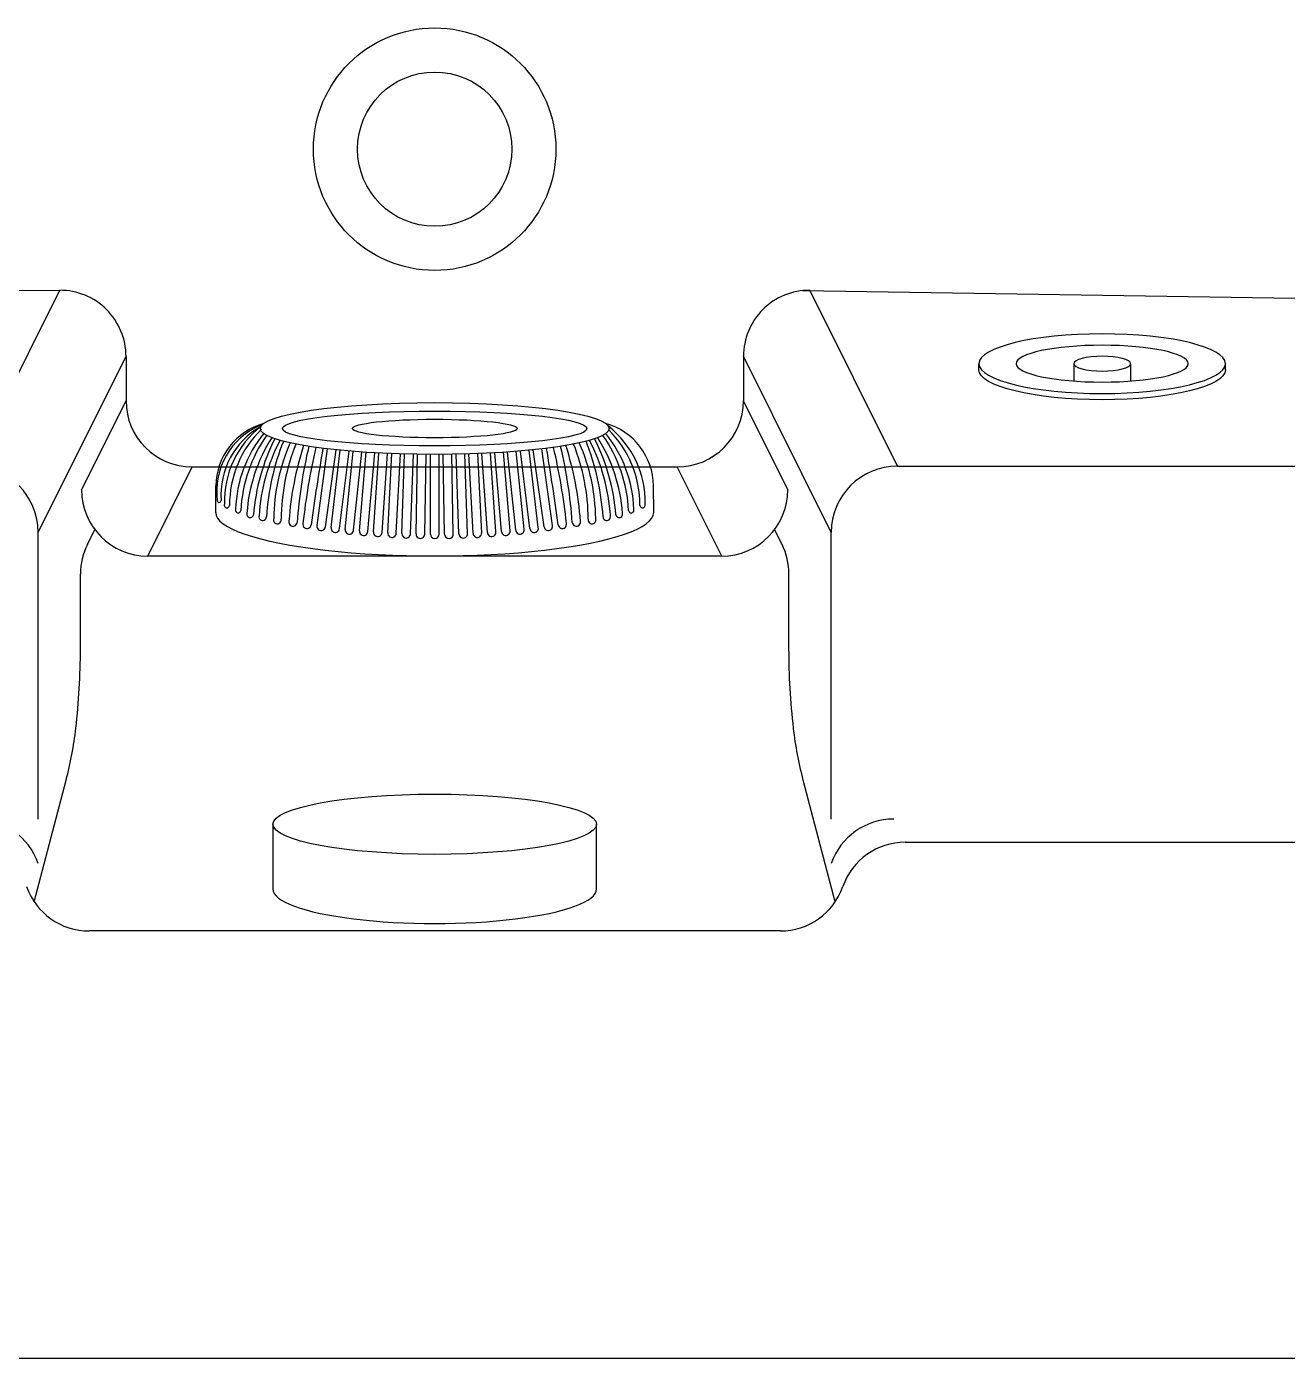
# Model space of a CAD drawing. Header units: millimetres. Extents: x -1256.2 to -1254.79, y 2243.37 to 2244.27.
# Drawn here: x -1255.3689 to -1255.0796, y 2243.3661 to 2243.6716 of the extents above; entities that cross this region are included whole.
import ezdxf

# ---------------------------------------------------------------- set-up
doc = ezdxf.new("R2010")
doc.units = ezdxf.units.MM
doc.header["$LTSCALE"] = 10
for name, color, linetype in [('CONTOR05', 7, 'Continuous'), ('jacuzzi', 1, 'Continuous'), ('LCOTA02', 1, 'Continuous')]:
    doc.layers.add(name, color=color, linetype=linetype)

# ---------------------------------------------------------------- blocks, each defined once
blk = doc.blocks.new('A$C37FA7AEC')
at = {"layer": 'LCOTA02'}
for p, q in [((1.013770229552563, 4.714002477852546), (1.225618161936239, 4.714002477852546)), ((1.225618161936239, 2.900924137785466), (0.6328355927050211, 2.900924137785466)), ((1.225618161936239, 1.813078086553048), (0.6328355927051064, 1.813078086553048)), ((1.013770229552563, -2.535140311010764e-07), (1.225618161936438, -2.535140311010764e-07))]:
    blk.add_line(p, q, dxfattribs=at)
for centre, major_axis, ratio, start_param, end_param in [((1.013770229552563, 2.357001112169257), (0, 2.357001365683277), 0.4319527517569433, 6.283185307179586, 9.42477796076938), ((1.225618161936239, 2.357001112169257), (0, -0.543923025616249), 0.4618882339361123, -3.141592653589793, 3.141592653589793)]:
    blk.add_ellipse(centre, major_axis=major_axis, ratio=ratio, start_param=start_param, end_param=end_param, dxfattribs=at)
for major_axis, ratio in [((0, 2.357001365683277), 0.4319527517569434), ((0, 1.645716594742564), 0.3816444813108654)]:
    blk.add_ellipse((1.225618161936239, 2.357001112169257), major_axis=major_axis, ratio=ratio, dxfattribs=at)
blk = doc.blocks.new('A$C6134645C')
at = {"layer": 'CONTOR05', "rotation": 179.9999999999999}
blk.add_blockref('A$C37FA7AEC', (2.242578225377514, 4.714002330290754), dxfattribs=at)

msp = doc.modelspace()

# ---------------------------------------------------------------- linework, layer by layer
at = {"layer": 'jacuzzi'}
for p, q in [((-1255.889851727814, 2243.609087571116), (-1255.361322784369, 2243.611161447805)), ((-1255.381424333184, 2243.570794172629), (-1255.361296096411, 2243.61116151813)), ((-1255.190866457433, 2243.61107212819), (-1255.059274090533, 2243.609087571116)), ((-1255.169066349697, 2243.570794172629), (-1255.18919458647, 2243.61116151813)), ((-1255.366243610292, 2243.555613449737), (-1255.346088714934, 2243.596034259252)), ((-1255.346088714934, 2243.595980818646), (-1255.346088714934, 2243.585810462682)), ((-1255.184247072588, 2243.555613449737), (-1255.204401967946, 2243.596034259252)), ((-1255.204401967946, 2243.595980818646), (-1255.204401967946, 2243.585810462682)), ((-1255.35628413503, 2243.565363463268), (-1255.346088714934, 2243.585810462682)), ((-1255.194206547851, 2243.565363463268), (-1255.204401967946, 2243.585810462682)), ((-1255.302253454625, 2243.557160873407), (-1255.299857686472, 2243.574760918847)), ((-1255.300342918487, 2243.556882527205), (-1255.297860767964, 2243.574543945886)), ((-1255.299022121243, 2243.556716546507), (-1255.29691169174, 2243.5744502946)), ((-1255.297097028939, 2243.55647280782), (-1255.294911681934, 2243.5742710309)), ((-1255.295783526958, 2243.556328856348), (-1255.293961968314, 2243.574193926202)), ((-1255.254707229194, 2243.556328856348), (-1255.256528709911, 2243.574193161934)), ((-1255.253393727212, 2243.55647280782), (-1255.255578974371, 2243.574270217713)), ((-1255.251468634909, 2243.556716546507), (-1255.253578954085, 2243.574449367541)), ((-1255.250147837664, 2243.556882527205), (-1255.252629849988, 2243.574542962549)), ((-1255.248237301526, 2243.557160873407), (-1255.250632917473, 2243.574759800697)), ((-1255.293844483167, 2243.556119799421), (-1255.291960251752, 2243.574047063817)), ((-1255.292538661323, 2243.555997921023), (-1255.291010186371, 2243.573984398891)), ((-1255.290586271926, 2243.555823609538), (-1255.289007741796, 2243.573866291489)), ((-1255.289288515802, 2243.555723841339), (-1255.288057353896, 2243.573816596109)), ((-1255.287323387701, 2243.555584328392), (-1255.286054890663, 2243.573724681187)), ((-1255.286034083467, 2243.555506700784), (-1255.28510405485, 2243.573686923179)), ((-1255.284056824398, 2243.555402028871), (-1255.283102092597, 2243.57361939687)), ((-1255.282776358696, 2243.5553465655), (-1255.282150594728, 2243.573592866087)), ((-1255.280787577042, 2243.555276766507), (-1255.280149514331, 2243.573548491904)), ((-1255.279516336869, 2243.555243484267), (-1255.279197096891, 2243.573532730372)), ((-1255.277516641479, 2243.555208579454), (-1255.277197176329, 2243.573510725629)), ((-1255.276245014067, 2243.555197488483), (-1255.276245014067, 2243.573505491335)), ((-1255.274245742084, 2243.555197488483), (-1255.274245742084, 2243.57350545496)), ((-1255.272974114672, 2243.555208579454), (-1255.273293578582, 2243.573510654554)), ((-1255.270974419282, 2243.555243484267), (-1255.271293656739, 2243.573532585952)), ((-1255.269703179109, 2243.555276766507), (-1255.270341235547, 2243.573548312266)), ((-1255.267714397455, 2243.5553465655), (-1255.268340152685, 2243.573592611297)), ((-1255.266433931753, 2243.555402028871), (-1255.267388648303, 2243.573619105843)), ((-1255.264456672684, 2243.555506700784), (-1255.265386682408, 2243.57368655385)), ((-1255.26316736845, 2243.555584328392), (-1255.264435837012, 2243.573724273962)), ((-1255.261202240349, 2243.555723841339), (-1255.262433368892, 2243.573816105804)), ((-1255.259904484225, 2243.555823609538), (-1255.261482967928, 2243.57386576083)), ((-1255.257952094828, 2243.555997921023), (-1255.25948051704, 2243.573983778267)), ((-1255.256646272984, 2243.556119799421), (-1255.258530434557, 2243.574046399316)), ((-1255.341103412138, 2243.550182740376), (-1255.330907992043, 2243.570629739791)), ((-1255.330907992043, 2243.570629739791), (-1255.219582690838, 2243.570629739791)), ((-1255.209387270743, 2243.550182740376), (-1255.219582690838, 2243.570629739791)), ((-1255.169066349697, 2243.570794172629), (-1255.059274090533, 2243.570794172629)), ((-1255.325495414711, 2243.56015978004), (-1255.325441911174, 2243.566290678072)), ((-1255.325495341443, 2243.56015978004), (-1255.325441837906, 2243.566290678072)), ((-1255.22499534144, 2243.56015978004), (-1255.225048844977, 2243.566290678072)), ((-1255.354952483685, 2243.552853378174), (-1255.353252998208, 2243.556261710368)), ((-1255.195538199196, 2243.552853378174), (-1255.197237684673, 2243.556261710368)), ((-1255.366243610292, 2243.489830317207), (-1255.366243610292, 2243.555613449737)), ((-1255.184247072588, 2243.489830317207), (-1255.184247072588, 2243.555613449737)), ((-1255.209387270743, 2243.550182740376), (-1255.341103412138, 2243.550182740376)), ((-1255.35654760636, 2243.528912301996), (-1255.35654760636, 2243.546079471302)), ((-1255.193943076521, 2243.528912301996), (-1255.193943076521, 2243.546079471302)), ((-1255.367143906805, 2243.470843779751), (-1255.359830122518, 2243.498753595235)), ((-1255.183346776076, 2243.470843779751), (-1255.190660560363, 2243.498753595235)), ((-1255.312380736197, 2243.488656774726), (-1255.312380736197, 2243.47379136766)), ((-1255.238109946682, 2243.47379136766), (-1255.238109946682, 2243.488656774726)), ((-1255.167263002496, 2243.484511789639), (-1255.059274090533, 2243.484511789639)), ((-1255.195927222849, 2243.464159332897), (-1255.354563460031, 2243.464159332897))]:
    msp.add_line(p, q, dxfattribs=at)
at = {"layer": 'jacuzzi', "color": 3}
msp.add_lwpolyline([(-1256.19024534144, 2243.953846397661), (-1256.19024534144, 2244.250921428194, -0.414213562373095), (-1256.175064618549, 2244.266102151085), (-1254.805426064332, 2244.266102151085, -0.4142135623730951), (-1254.79024534144, 2244.250921428194), (-1254.79024534144, 2243.381282873977, -0.414213562373095), (-1254.805426064332, 2243.366102151085), (-1256.175064618549, 2243.366102151085, -0.4142135623730951), (-1256.19024534144, 2243.381282873977), (-1256.19024534144, 2243.753846397662)], format="xyb", dxfattribs=at)
at = {"layer": 'jacuzzi'}
for points in [[(-1255.359830122518, 2243.498753595235, 0.03541451930859361), (-1255.357595196402, 2243.510663964472, 0.02868010163044734), (-1255.35654760636, 2243.528912301996)], [(-1255.190660560363, 2243.498753595235, -0.03541451930859361), (-1255.192895486478, 2243.510663964472, -0.02868010163044733), (-1255.193943076521, 2243.528912301996)]]:
    msp.add_lwpolyline(points, format="xyb", dxfattribs=at)
for radius in [0.02782307853162585, 0.01770259660391525]:
    msp.add_circle((-1255.27524534144, 2243.643533354249), radius, dxfattribs=at)
for centre, radius, start, end in [((-1255.361269437826, 2243.595980818646), 0.01518072289156591, 0, 90.20134337971697), ((-1255.189221245055, 2243.595980818646), 0.01518072289156591, 89.79865662028305, 180), ((-1255.330907992043, 2243.585810462682), 0.01518072289156591, 180, 270), ((-1255.219582690838, 2243.585810462682), 0.01518072289156591, 270, 0), ((-1255.31044240906, 2243.56615978004), 0.01500000000032742, 105.4908648961935, 179.5000000000494), ((-1255.240048273823, 2243.56615978004), 0.01500000000032742, 0.4999999999506282, 74.44718064560772), ((-1255.308747771036, 2243.565008875928), 0.01653390513466186, 113.122002969681, 187.413725998785), ((-1255.306206600608, 2243.564157626566), 0.0181087489387193, 119.4272999454003, 183.952226590555), ((-1255.30169041646, 2243.562720454857), 0.0218351074593168, 127.8314211297682, 181.6455678360673), ((-1255.298009272456, 2243.561886663804), 0.02432685467534938, 134.3309302417263, 180.2321146441219), ((-1255.292122534322, 2243.560093693078), 0.02882365654880942, 140.6805415465933, 178.3251829663248), ((-1255.286592040944, 2243.558881077905), 0.0332073746069299, 145.1074632052449, 176.9796301213366), ((-1255.281377081986, 2243.557453857202), 0.03705488069114712, 147.5492120801564, 176.0417793956656), ((-1255.269113674165, 2243.557453857202), 0.03705488069114712, 3.958220604334381, 32.44515759292306), ((-1255.263898715207, 2243.558881077905), 0.0332073746069299, 3.020369878663407, 34.88441217495921), ((-1255.25836822183, 2243.560093693078), 0.02882365654880942, 1.674817033675196, 39.12625860987878), ((-1255.248800339691, 2243.562720454857), 0.0218351074593168, 358.3544321639326, 52.1082005268092), ((-1255.252481483695, 2243.561886663804), 0.02432685467534938, 359.7678853558781, 45.07390580426625), ((-1255.269839868165, 2243.555842380702), 0.04715344641711428, 153.2328289315989, 175.4084404788585), ((-1255.272977384725, 2243.556891853923), 0.04265756712197107, 152.3197780330984, 176.6528285841971), ((-1255.255943456914, 2243.555241831447), 0.0580684000936524, 158.5280271172601, 176.0921888251513), ((-1255.268223217213, 2243.558339870357), 0.04396845722029497, 156.1373309965003, 179.4440408260699), ((-1255.263132295093, 2243.558335771031), 0.04735528248353809, 158.2862808776919, 179.6439510001054), ((-1255.23442272818, 2243.552875463998), 0.07445963970936431, 162.2850864694206, 175.884770506538), ((-1255.196413829644, 2243.549968827503), 0.1106794442151532, 166.7499772534816, 175.9054715149409), ((-1255.160693812707, 2243.542116372204), 0.1456148870233148, 166.9086238294881, 173.8716269542639), ((-1254.847132082531, 2243.496675898819), 0.4604638618283322, 170.2207905784183, 172.4284140610978), ((-1255.70335867362, 2243.496675898819), 0.4604638618283322, 7.571585938902247, 9.779059000542997), ((-1255.389796943444, 2243.542116372204), 0.1456148870233148, 6.12837304573611, 13.09084515270607), ((-1255.354076926507, 2243.549968827503), 0.1106794442151532, 4.094528485059083, 13.2492424509929), ((-1255.316068027971, 2243.552875463998), 0.07445963970936431, 4.115229493462019, 17.71363893661247), ((-1255.287358461058, 2243.558335771031), 0.04735528248353809, 0.3560489998945995, 21.71139901182245), ((-1255.282267538938, 2243.558339870357), 0.04396845722029497, 0.5559591739300714, 23.85986118290664), ((-1255.294547299237, 2243.555241831447), 0.0580684000936524, 3.907811174848709, 21.46952141083707), ((-1255.277513371426, 2243.556891853923), 0.04265756712197107, 3.347171415802896, 27.67652213002317), ((-1255.280650887987, 2243.555842380702), 0.04715344641711428, 4.591559521141505, 26.76327805329363), ((-1255.381424333184, 2243.555613449737), 0.01518072289156591, 0, 90), ((-1255.169066349697, 2243.555613449737), 0.01518072289156591, 90, 180), ((-1255.341103412138, 2243.565363463268), 0.01518072289156591, 180, 270), ((-1255.209387270743, 2243.565363463268), 0.01518072289156591, 270, 0), ((-1255.32470875009, 2243.562914974947), 0.0004365000652234804, 185.1947203688359, 359.2796083851949), ((-1255.322945454057, 2243.561866405689), 0.0006145343938398975, 158.3204289771001, 352.680435149096), ((-1255.227545302094, 2243.561866405689), 0.0006145343938398975, 187.3195648509039, 21.67957102289987), ((-1255.320362812579, 2243.560709100966), 0.0006145343938398975, 158.3204289771001, 352.680435149096), ((-1255.317599960392, 2243.559787089162), 0.0007768011670771943, 163.191464957663, 347.3604775754026), ((-1255.31473011526, 2243.559193337102), 0.0008532880738450881, 167.1948887387956, 0.3982921286014561), ((-1255.235760640892, 2243.559193337102), 0.0008532880738450881, 179.6017078713986, 12.80511126120442), ((-1255.23289079576, 2243.559787089162), 0.0007768011670771943, 192.6395224245974, 16.80853504233701), ((-1255.230127943573, 2243.560709100966), 0.0006145343938398975, 187.3195648509039, 21.67957102289987), ((-1255.311356824713, 2243.55846502046), 0.0008856716741277392, 160.0987201930237, 10.73855023575417), ((-1255.307759979393, 2243.557994381902), 0.0009571134572794578, 166.4345340145755, 352.6285265084068), ((-1255.304536256864, 2243.557460404676), 0.0009615884892832001, 167.9164389198554, 353.3370350518701), ((-1255.301303857045, 2243.55698277873), 0.0009661538587535761, 169.3777141546572, 354.044067707199), ((-1255.298063758762, 2243.55656163377), 0.0009708020395151741, 170.8179506742043, 354.7502375734864), ((-1255.29481694247, 2243.556197082852), 0.0009755254099283022, 172.2367823453364, 355.456131277515), ((-1255.291564389997, 2243.555889222395), 0.0009803162792688452, 173.6338856361643, 356.1623077017774), ((-1255.258926366154, 2243.555889222395), 0.0009803162792688452, 183.8376922982226, 6.36611436383572), ((-1255.255673813681, 2243.556197082852), 0.0009755254099283022, 184.543868722485, 7.763217654663573), ((-1255.252426997389, 2243.55656163377), 0.0009708020395151741, 185.2497624265136, 9.182049325795722), ((-1255.249186899107, 2243.55698277873), 0.0009661538587535761, 185.9559322928009, 10.62228584534285), ((-1255.245954499288, 2243.557460404676), 0.0009615884892832001, 186.6629649481299, 12.08356108014458), ((-1255.242730776758, 2243.557994381902), 0.0009571134572794578, 187.3714734915932, 13.5654659854245), ((-1255.239133931438, 2243.55846502046), 0.0008856716741277392, 169.2614497642458, 19.90127980697631), ((-1255.341366883468, 2243.546079471302), 0.01518072289156591, 153.4979302627515, 180), ((-1255.288307084301, 2243.555638132189), 0.000985166914336025, 175.0089790810101, 356.8692970065758), ((-1255.28504600922, 2243.555443875412), 0.0009900695660089874, 176.3618225469266, 357.577599924629), ((-1255.281782149225, 2243.55530649864), 0.0009950164954946542, 177.6922163187442, 358.287687320502), ((-1255.278516489174, 2243.55522603186), 0.001000000000021487, 179.0000000005639, 359.000000000564), ((-1255.275245742084, 2243.555197488483), 0.001000000000021487, 180, 0), ((-1255.271974266977, 2243.55522603186), 0.001000000000021487, 180.9999999994361, 0.9999999994360441), ((-1255.268708606927, 2243.55530649864), 0.0009950164954946542, 181.7123126794981, 2.307783681255807), ((-1255.265444746931, 2243.555443875412), 0.0009900695660089874, 182.422400075371, 3.638177453073456), ((-1255.26218367185, 2243.555638132189), 0.000985166914336025, 183.1307029934241, 4.991020918989888), ((-1255.209123799413, 2243.546079471302), 0.01518072289156591, 0, 26.50206973724853), ((-1255.380575720469, 2243.474649594315), 0.01518072289156591, 19.24820978804536, 90), ((-1255.169914962412, 2243.474649594315), 0.01518072289156591, 90, 160.7517902119546), ((-1255.167263002496, 2243.469331066748), 0.01518072289156591, 90, 160.7517902119546), ((-1255.354563460031, 2243.479340055788), 0.01518072289156591, 199.2482097880454, 270), ((-1255.195927222849, 2243.479340055788), 0.01518072289156591, 270, 340.7517902119547)]:
    msp.add_arc(centre, radius, start, end, dxfattribs=at)
for centre, major_axis, ratio in [((-1255.275240475557, 2243.579439635436), (-0.04000000000087311, 9.796850830792862e-18), 0.1484004069373981), ((-1255.275240475557, 2243.579439635436), (-0.03492907612485384, 2.138718427782075e-18), 0.1143745729800755), ((-1255.275240475557, 2243.579439635436), (-0.01890456722249691, 1.157532656846598e-18), 0.112343880361296), ((-1255.27524534144, 2243.488656774726), (-0.0371353947573144, 2.273812018575471e-18), 0.186255241609695)]:
    msp.add_ellipse(centre, major_axis=major_axis, ratio=ratio, dxfattribs=at)
for centre, major_axis, ratio, start_param, end_param in [((-1255.275245341441, 2243.56015978004), (-0.05025000000109691, 1.230729385618355e-17), 0.1983072682036325, 6.281173958075647, 9.42823915993711), ((-1255.27524534144, 2243.47379136766), (0.03713539475731439, 0), 0.2131837287456352, 3.141592653589792, 6.283185307179586)]:
    msp.add_ellipse(centre, major_axis=major_axis, ratio=ratio, start_param=start_param, end_param=end_param, dxfattribs=at)

# ---------------------------------------------------------------- block references
at = {"layer": 'jacuzzi', "extrusion": (0, 0, -1), "xscale": 0.006720000000146682, "yscale": 0.01200000000026193, "zscale": -0.006719999999999855, "rotation": 270}
msp.add_blockref('A$C6134645C', (1255.093776466203, 2243.60115257096), dxfattribs=at)

doc.saveas('drawing.dxf')
